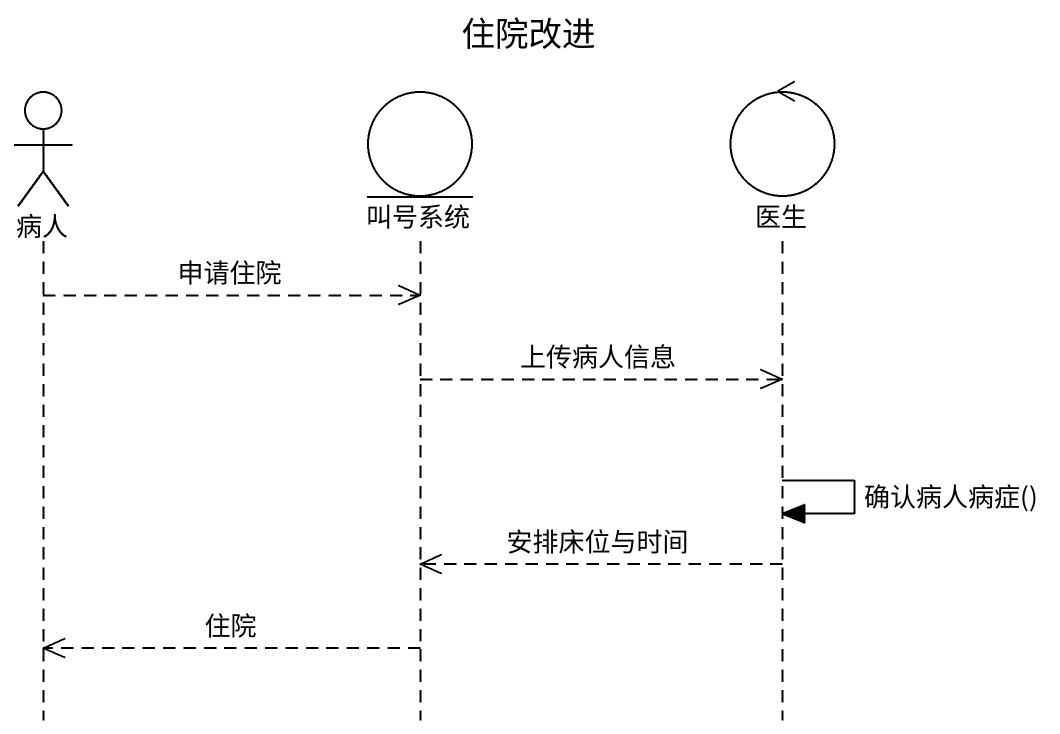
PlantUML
@startuml
title 住院改进
hide footbox
actor 病人
entity 叫号系统
control 医生

病人 -->> 叫号系统 : 申请住院
叫号系统 -->> 医生 : 上传病人信息
医生 -> 医生 : 确认病人病症()
医生 -->> 叫号系统 : 安排床位与时间
叫号系统 -->> 病人 : 住院
@enduml
